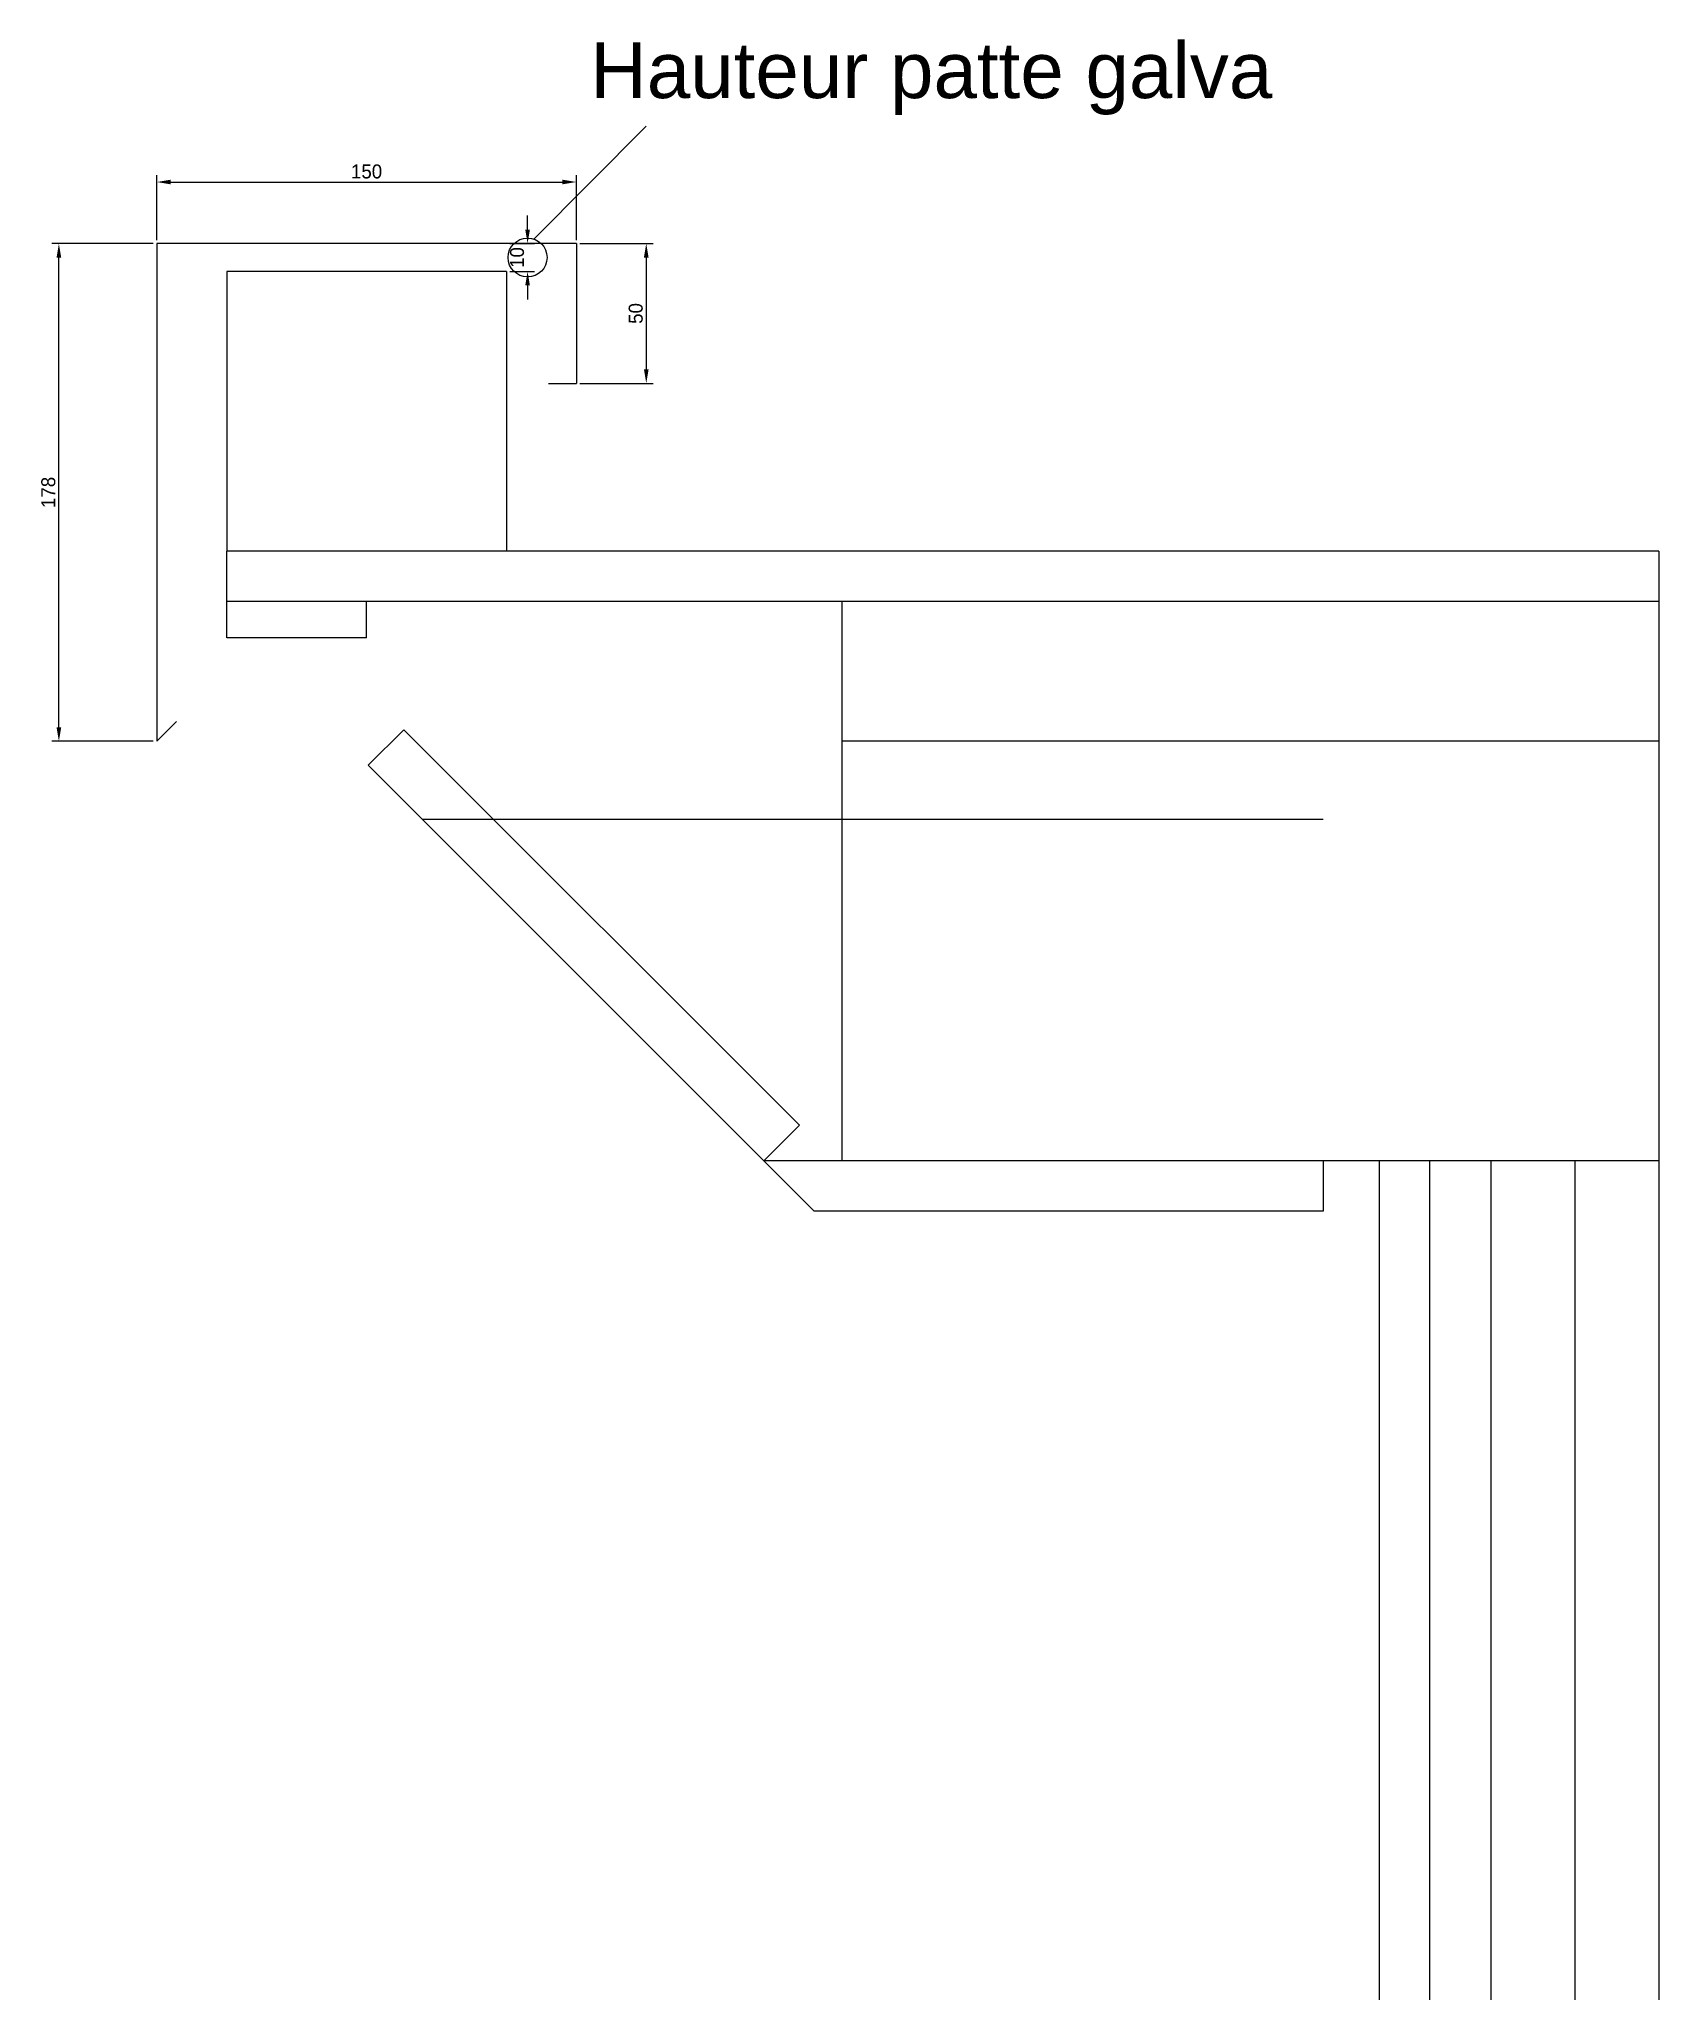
# Model space of a CAD drawing. Header units: centimetres. Extents: x -3067 to 1471, y -400 to 777.
# Drawn here: x -3067 to -2488, y -300 to 401 of the extents above.
import ezdxf

# ---------------------------------------------------------------- set-up
doc = ezdxf.new("R2010")
doc.units = ezdxf.units.CM
for name, color, linetype, lineweight, true_color in [('Acrotère', 178, 'Continuous', 25, 0x000000), ('Bardage', 30, 'Continuous', 25, 0xff7f00), ('Bardage ... Couvre Joints', 30, 'Continuous', 25, 0xff7f00), ('CacheMoineaux', 6, 'Continuous', 25, 0xff00ff), ('Couvertine', 4, 'Continuous', 25, 0x00ffff), ('Débord Fermettes', 2, 'Continuous', 25, 0xffff00), ('OSB Contreventement Fermettes', 30, 'Continuous', 25, 0xff7f00), ('Platelage OSB', 30, 'Continuous', 25, 0xff7f00), ('Tasseaux', 1, 'Continuous', 25, 0xff0000), ('Ventilation Toiture', 1, 'Continuous', 25, 0xff0000)]:
    doc.layers.add(name, color=color, linetype=linetype, lineweight=lineweight, true_color=true_color)
doc.styles.add('textstyle12', font='')
doc.styles.get('textstyle12').set_extended_font_data('Liberation Sans')
doc.dimstyles.new('QCADDimStyle', dxfattribs={"dimtxt": 5, "dimasz": 5, "dimexe": 2.5, "dimexo": 1.25, "dimgap": 1.25, "dimtad": 1, "dimtoh": 1, "dimdec": 4, "dimzin": 0, "dimdsep": 46, "dimtxsty": 'Standard', "dimcen": 0.09, "dimadec": 0, "dimazin": 0, "dimtfac": 1, "dimtdec": 4, "dimtofl": 0, "dimtmove": 0, "dimatfit": 3, "dimfxl": 1, "dimtolj": 1, "dimtzin": 0, "dimarcsym": 0})

# ---------------------------------------------------------------- blocks, each defined once
blk = doc.blocks.new('*D1')
at = {"layer": 'Couvertine', "color": 0, "lineweight": -2}
for p, q in [((-2892.43, 333), (-2892.43, 338)), ((-2898.75, 328), (-2889.93, 328)), ((-2898.75, 318), (-2889.93, 318)), ((-2892.43, 313), (-2892.43, 308))]:
    blk.add_line(p, q, dxfattribs=at)
at = {"layer": 'Couvertine', "color": 0}
for points in [[(-2893.27, 333), (-2891.6, 333), (-2892.43, 328)], [(-2891.6, 313), (-2893.27, 313), (-2892.43, 318)]]:
    blk.add_solid(points, dxfattribs=at)
at = {"layer": 'Defpoints', "color": 0}
for p in [(-2900, 328), (-2892.43, 328), (-2900, 318)]:
    blk.add_point(p, dxfattribs=at)
at = {"layer": 'Couvertine', "color": 0, "insert": (-2896.18, 323), "char_height": 5, "attachment_point": 5, "rotation": 90}
blk.add_mtext('\\A1;10', dxfattribs=at)
blk = doc.blocks.new('*D2')
at = {"layer": 'Couvertine', "color": 0, "lineweight": -2}
for p, q in [((-3026.25, 328), (-3062.5, 328)), ((-3060, 155), (-3060, 323)), ((-3026.25, 150), (-3062.5, 150))]:
    blk.add_line(p, q, dxfattribs=at)
at = {"layer": 'Couvertine', "color": 0}
for points in [[(-3059.17, 323), (-3060.83, 323), (-3060, 328)], [(-3060.83, 155), (-3059.17, 155), (-3060, 150)]]:
    blk.add_solid(points, dxfattribs=at)
at = {"layer": 'Defpoints', "color": 0}
for p in [(-3060, 328), (-3025, 328), (-3025, 150)]:
    blk.add_point(p, dxfattribs=at)
at = {"layer": 'Couvertine', "color": 0, "insert": (-3063.75, 239), "char_height": 5, "attachment_point": 5, "rotation": 90}
blk.add_mtext('\\A1;178', dxfattribs=at)
blk = doc.blocks.new('*D3')
at = {"layer": 'Couvertine', "color": 0, "lineweight": -2}
for p, q in [((-3025, 329.25), (-3025, 352.5)), ((-2875, 329.25), (-2875, 352.5)), ((-3020, 350), (-2880, 350))]:
    blk.add_line(p, q, dxfattribs=at)
at = {"layer": 'Couvertine', "color": 0}
for points in [[(-3020, 350.83), (-3020, 349.17), (-3025, 350)], [(-2880, 349.17), (-2880, 350.83), (-2875, 350)]]:
    blk.add_solid(points, dxfattribs=at)
at = {"layer": 'Defpoints', "color": 0}
for p in [(-2875, 350), (-3025, 328), (-2875, 328)]:
    blk.add_point(p, dxfattribs=at)
at = {"layer": 'Couvertine', "color": 0, "insert": (-2950, 353.75), "char_height": 5, "attachment_point": 5}
blk.add_mtext('\\A1;150', dxfattribs=at)
blk = doc.blocks.new('*D4')
at = {"layer": 'Couvertine', "color": 0, "lineweight": -2}
for p, q in [((-2873.75, 328), (-2847.5, 328)), ((-2850, 323), (-2850, 283)), ((-2873.75, 278), (-2847.5, 278))]:
    blk.add_line(p, q, dxfattribs=at)
at = {"layer": 'Couvertine', "color": 0}
for points in [[(-2849.17, 323), (-2850.83, 323), (-2850, 328)], [(-2850.83, 283), (-2849.17, 283), (-2850, 278)]]:
    blk.add_solid(points, dxfattribs=at)
at = {"layer": 'Defpoints', "color": 0}
for p in [(-2875, 328), (-2875, 278), (-2850, 278)]:
    blk.add_point(p, dxfattribs=at)
at = {"layer": 'Couvertine', "color": 0, "insert": (-2853.75, 303), "char_height": 5, "attachment_point": 5, "rotation": 90}
blk.add_mtext('\\A1;50', dxfattribs=at)

msp = doc.modelspace()

# ---------------------------------------------------------------- linework, layer by layer
at = {"layer": 'Acrotère'}
for p, q in [((-2900, 318), (-3000, 318)), ((-3000, 318), (-3000, 218)), ((-2900, 318), (-2900, 218))]:
    msp.add_line(p, q, dxfattribs=at)
at = {"layer": 'Bardage'}
msp.add_line((-2570, 0), (-2570, -300), dxfattribs=at)
at = {"layer": 'Bardage ... Couvre Joints'}
msp.add_line((-2588, 0), (-2588, -300), dxfattribs=at)
at = {"layer": 'CacheMoineaux'}
for p, q in [((-3000, 187), (-3000, 200)), ((-2950, 187), (-2950, 200)), ((-2950, 187), (-3000, 187)), ((-2949.42136, 141.42136), (-2936.69343, 154.14928)), ((-2936.69343, 154.14928), (-2795.27208, 12.72792)), ((-2949.42136, 141.42136), (-2790, -18)), ((-2608, 122), (-2930, 122)), ((-2808, 0), (-2795.27208, 12.72792)), ((-2608, 0), (-2808, 0)), ((-2608, 0), (-2608, -18)), ((-2608, -18), (-2790, -18))]:
    msp.add_line(p, q, dxfattribs=at)
at = {"layer": 'Couvertine'}
for p, q in [((-2890.1905, 329.58919), (-2850, 370)), ((-3025, 328), (-3025, 150)), ((-2875, 328), (-3025, 328)), ((-2875, 328), (-2875, 278)), ((-2885, 278), (-2875, 278)), ((-3025, 150), (-3017.92893, 157.07107))]:
    msp.add_line(p, q, dxfattribs=at)
msp.add_circle((-2892.43427, 323), 6.96074, dxfattribs=at)
at = {"layer": 'Débord Fermettes'}
for p, q in [((-2780, 0), (-2780, 150)), ((-2488, 150), (-2780, 150)), ((-2488, 0), (-2780, 0))]:
    msp.add_line(p, q, dxfattribs=at)
at = {"layer": 'OSB Contreventement Fermettes'}
msp.add_line((-2488, 218), (-2488, -300), dxfattribs=at)
at = {"layer": 'Platelage OSB'}
for p, q in [((-2488, 218), (-3000, 218)), ((-3000, 200), (-3000, 218)), ((-2488, 200), (-3000, 200))]:
    msp.add_line(p, q, dxfattribs=at)
at = {"layer": 'Tasseaux'}
for p, q in [((-2548, 0), (-2548, -300)), ((-2518, 0), (-2518, -300))]:
    msp.add_line(p, q, dxfattribs=at)
at = {"layer": 'Ventilation Toiture'}
for p in [(-2488, 200), (-2780, 150)]:
    msp.add_line(p, (-2780, 200), dxfattribs=at)

# ---------------------------------------------------------------- texts
at = {"layer": 'Couvertine', "insert": (-2870, 400), "char_height": 20, "attachment_point": 1, "style": 'textstyle12'}
msp.add_mtext('Hauteur patte galva', dxfattribs=at)

# ---------------------------------------------------------------- dimensions: what is measured, and where the dimension line sits
at = {"layer": 'Couvertine'}
dim = msp.add_linear_dim(base=(-2875, 350), p1=(-3025, 328), p2=(-2875, 328), dimstyle='QCADDimStyle', override={"dimtxt": 5, "dimasz": 5, "dimexe": 2.5, "dimexo": 1.25, "dimgap": 1.25, "dimzin": 8, "dimclrd": 0, "dimclre": 0, "dimclrt": 0, "dimazin": 2, "dimtmove": 2}, dxfattribs=at)
dim.commit()
dim.dimension.update_dxf_attribs({"geometry": '*D3', "text_midpoint": (-2950, 353.75)})
dim = msp.add_aligned_dim(p1=(-2900, 318), p2=(-2900, 328), distance=-7.56573, dimstyle='QCADDimStyle', override={"dimtxt": 5, "dimasz": 5, "dimexe": 2.5, "dimexo": 1.25, "dimgap": 1.25, "dimzin": 8, "dimclrd": 0, "dimclre": 0, "dimclrt": 0, "dimazin": 2, "dimtmove": 2}, dxfattribs=at)
dim.commit()
dim.dimension.update_dxf_attribs({"geometry": '*D1', "text_midpoint": (-2896.18427, 323)})
for base, p1, p2, picture, middle in [((-3060, 328), (-3025, 150), (-3025, 328), '*D2', (-3063.75, 239)), ((-2850, 278), (-2875, 328), (-2875, 278), '*D4', (-2853.75, 303))]:
    dim = msp.add_linear_dim(base=base, p1=p1, p2=p2, angle=90, dimstyle='QCADDimStyle', override={"dimtxt": 5, "dimasz": 5, "dimexe": 2.5, "dimexo": 1.25, "dimgap": 1.25, "dimzin": 8, "dimclrd": 0, "dimclre": 0, "dimclrt": 0, "dimazin": 2, "dimtmove": 2}, dxfattribs=at)
    dim.commit()
    dim.dimension.update_dxf_attribs({"geometry": picture, "text_midpoint": middle})

doc.saveas('drawing.dxf')
